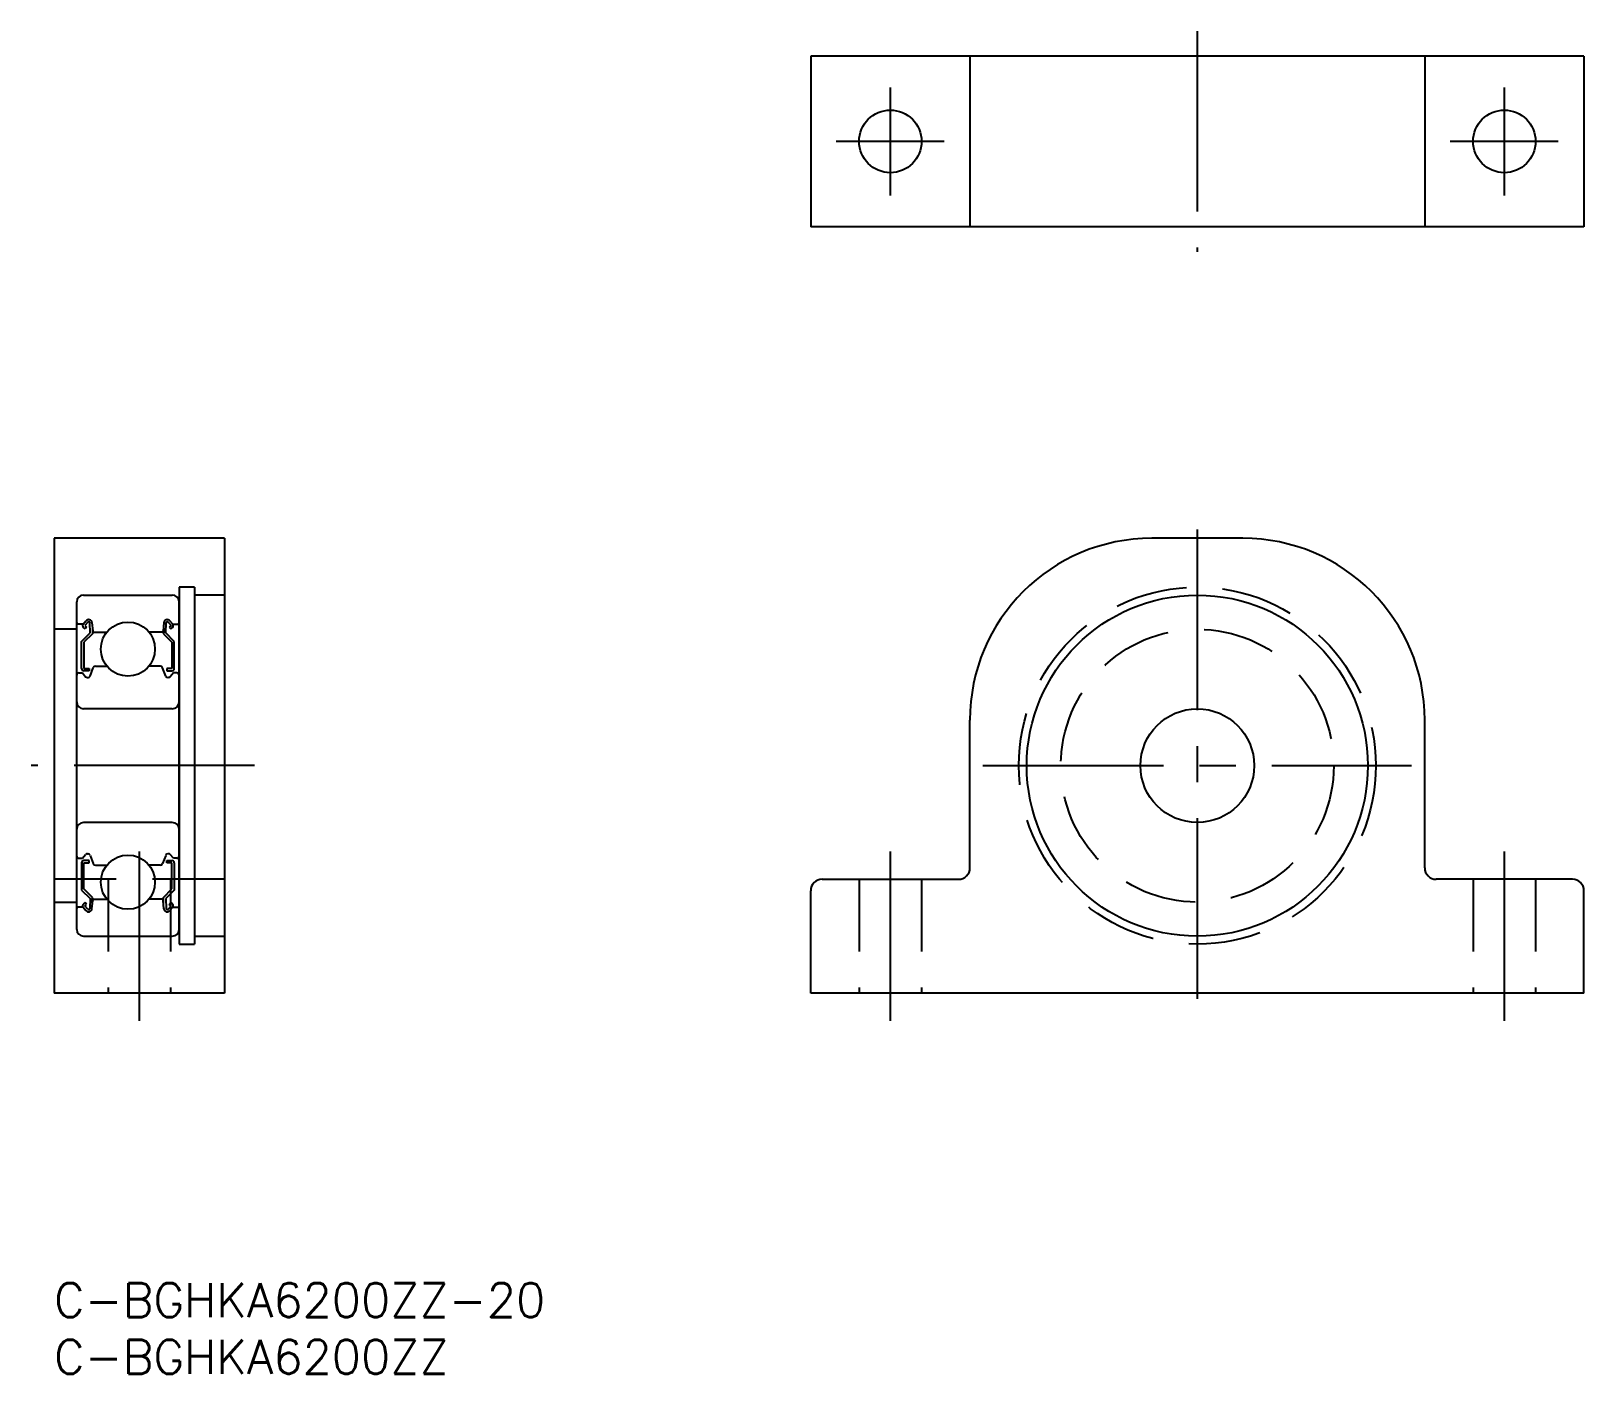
# Model space of a CAD drawing. Extents: x -2 to 135, y -8 to 110.
import ezdxf
from ezdxf.enums import TextEntityAlignment as Align

# ---------------------------------------------------------------- set-up
doc = ezdxf.new("R2010")
doc.units = 0
doc.header["$LTSCALE"] = 0.5
doc.linetypes.add('CENTER', pattern=[50.8, 31.75, -6.35, 6.35, -6.35])
doc.linetypes.add('DASHED', pattern=[19.05, 12.7, -6.35])
doc.layers.get('0').update_dxf_attribs({"linetype": 'CONTINUOUS'})
doc.layers.add('CENTER', color=1, linetype='CENTER')
doc.styles.get("Standard").update_dxf_attribs({"font": 'txt.shx', "height": 3, "bigfont": 'bigfont.shx'})

msp = doc.modelspace()

# ---------------------------------------------------------------- linework, layer by layer
at = {"color": 7, "linetype": 'CONTINUOUS'}
for p, q in [((66.55, 107.92), (66.55, 92.92)), ((134.55, 107.92), (66.55, 107.92)), ((80.55, 107.92), (80.55, 92.92)), ((120.55, 107.92), (120.55, 92.92)), ((134.55, 107.92), (134.55, 92.92)), ((134.55, 92.92), (66.55, 92.92)), ((0, 65.51), (0, 25.51)), ((15, 65.51), (0, 65.51)), ((15, 65.51), (15, 25.51)), ((104.55, 65.51), (96.55, 65.51)), ((2.6, 60.51), (10.4, 60.51)), ((11, 61.21), (11, 29.81)), ((12.35, 61.21), (11, 61.21)), ((12.35, 61.21), (12.35, 29.81)), ((15, 60.51), (12.35, 60.51)), ((2, 31.11), (2, 59.91)), ((11, 31.11), (11, 59.91)), ((2, 57.51), (0, 57.51)), ((2.56, 57.96), (2.1, 57.96)), ((2.56, 57.96), (2.81, 58.25)), ((2.74, 57.55), (2.58, 57.67)), ((2.96, 58.12), (2.71, 57.83)), ((2.71, 57.83), (2.87, 57.7)), ((2.87, 57.7), (2.74, 57.55)), ((3.18, 57.19), (3.14, 58.07)), ((3.34, 58.09), (3.4, 57.35)), ((3.38, 57.58), (3.38, 57.11)), ((9.66, 58.09), (9.6, 57.35)), ((9.62, 57.58), (9.62, 57.11)), ((9.82, 57.19), (9.86, 58.07)), ((10.04, 58.12), (10.29, 57.83)), ((10.29, 57.83), (10.13, 57.7)), ((10.13, 57.7), (10.26, 57.55)), ((10.44, 57.96), (10.19, 58.25)), ((10.26, 57.55), (10.42, 57.67)), ((10.44, 57.96), (10.9, 57.96)), ((2.43, 56.44), (3.18, 57.19)), ((2.43, 54.06), (2.43, 56.44)), ((3.38, 57.11), (2.63, 56.36)), ((2.63, 56.36), (2.63, 54.06)), ((3.5, 57.26), (4.65, 57.26)), ((9.5, 57.26), (8.35, 57.26)), ((9.62, 57.11), (10.37, 56.36)), ((10.57, 56.44), (9.82, 57.19)), ((10.37, 56.36), (10.37, 54.06)), ((10.57, 54.06), (10.57, 56.44)), ((2.2, 53.66), (2.5, 53.66)), ((2.5, 53.66), (2.78, 53.33)), ((2.63, 54.06), (3.08, 54.06)), ((3.08, 53.86), (2.63, 53.86)), ((3.08, 54.06), (3.08, 53.86)), ((3.18, 53.39), (3.45, 54.12)), ((3.64, 54.26), (4.65, 54.26)), ((9.36, 54.26), (8.35, 54.26)), ((9.82, 53.39), (9.55, 54.12)), ((10.37, 54.06), (9.92, 54.06)), ((9.92, 54.06), (9.92, 53.86)), ((9.92, 53.86), (10.37, 53.86)), ((10.5, 53.66), (10.22, 53.33)), ((10.8, 53.66), (10.5, 53.66)), ((2.93, 53.26), (2.99, 53.26)), ((10.07, 53.26), (10.01, 53.26)), ((10.4, 50.51), (2.6, 50.51)), ((80.55, 36.51), (80.55, 49.51)), ((120.55, 36.51), (120.55, 49.51)), ((10.4, 40.51), (2.6, 40.51)), ((2.2, 37.36), (2.5, 37.36)), ((2.43, 36.96), (2.43, 34.57)), ((2.5, 37.36), (2.78, 37.68)), ((3.08, 37.16), (2.63, 37.16)), ((2.63, 34.66), (2.63, 36.96)), ((2.63, 36.96), (3.08, 36.96)), ((2.93, 37.76), (2.99, 37.76)), ((3.08, 36.96), (3.08, 37.16)), ((3.18, 37.62), (3.45, 36.89)), ((9.82, 37.62), (9.55, 36.89)), ((9.92, 36.96), (9.92, 37.16)), ((9.92, 37.16), (10.37, 37.16)), ((10.37, 36.96), (9.92, 36.96)), ((10.07, 37.76), (10.01, 37.76)), ((10.5, 37.36), (10.22, 37.68)), ((10.37, 34.66), (10.37, 36.96)), ((10.8, 37.36), (10.5, 37.36)), ((10.57, 36.96), (10.57, 34.57)), ((3.64, 36.76), (4.65, 36.76)), ((9.36, 36.76), (8.35, 36.76)), ((2.43, 34.57), (3.18, 33.82)), ((3.38, 33.91), (2.63, 34.66)), ((9.62, 33.91), (10.37, 34.66)), ((10.57, 34.57), (9.82, 33.82)), ((66.55, 25.51), (66.55, 34.51)), ((67.55, 35.51), (79.55, 35.51)), ((133.55, 35.51), (121.55, 35.51)), ((134.55, 25.51), (134.55, 34.51)), ((0, 33.51), (2, 33.51)), ((2.56, 33.06), (2.1, 33.06)), ((2.56, 33.06), (2.81, 32.76)), ((2.74, 33.47), (2.58, 33.34)), ((2.71, 33.18), (2.87, 33.31)), ((2.96, 32.89), (2.71, 33.18)), ((2.87, 33.31), (2.74, 33.47)), ((3.18, 33.82), (3.14, 32.95)), ((3.34, 32.92), (3.4, 33.66)), ((3.38, 33.44), (3.38, 33.91)), ((3.5, 33.76), (4.65, 33.76)), ((9.5, 33.76), (8.35, 33.76)), ((9.66, 32.92), (9.6, 33.66)), ((9.62, 33.44), (9.62, 33.91)), ((9.82, 33.82), (9.86, 32.95)), ((10.04, 32.89), (10.29, 33.18)), ((10.13, 33.31), (10.26, 33.47)), ((10.29, 33.18), (10.13, 33.31)), ((10.44, 33.06), (10.19, 32.76)), ((10.26, 33.47), (10.42, 33.34)), ((10.44, 33.06), (10.9, 33.06)), ((2.6, 30.51), (10.4, 30.51)), ((12.35, 30.51), (15, 30.51)), ((11, 29.81), (12.35, 29.81)), ((15, 25.51), (0, 25.51)), ((134.55, 25.51), (66.55, 25.51))]:
    msp.add_line(p, q, dxfattribs=at)
at = {"color": 3, "linetype": 'DASHED'}
for p, q in [((15, 35.51), (0, 35.51)), ((4.75, 35.51), (4.75, 25.51)), ((10.25, 35.51), (10.25, 25.51)), ((70.8, 35.51), (70.8, 25.51)), ((76.3, 35.51), (76.3, 25.51)), ((124.8, 35.51), (124.8, 25.51)), ((130.3, 35.51), (130.3, 25.51))]:
    msp.add_line(p, q, dxfattribs=at)
at = {"color": 7, "linetype": 'CONTINUOUS'}
for centre, radius in [((73.55, 100.42), 2.75), ((127.55, 100.42), 2.75), ((100.55, 45.51), 15), ((6.5, 55.76), 2.38), ((100.55, 45.51), 5), ((6.5, 35.26), 2.38)]:
    msp.add_circle(centre, radius, dxfattribs=at)
at = {"color": 3, "linetype": 'DASHED'}
for radius in [15.7, 12]:
    msp.add_circle((100.55, 45.51), radius, dxfattribs=at)
at = {"color": 7, "linetype": 'CONTINUOUS'}
for centre, radius, start, end in [((96.55, 49.51), 16, 90, 180), ((104.55, 49.51), 16, 0, 90), ((2.6, 59.91), 0.6, 90, 180), ((10.4, 59.91), 0.6, 0, 90), ((2.1, 58.06), 0.1, 180, 270), ((2.71, 57.83), 0.2, 140.0029, 230.087), ((3.04, 58.06), 0.3, 4.9968, 140.0029), ((3.04, 58.06), 0.1, 2.8198, 140.0022), ((9.96, 58.06), 0.3, 39.9971, 175.0032), ((9.96, 58.06), 0.1, 39.9978, 177.1802), ((10.29, 57.83), 0.2, 309.913, 39.9971), ((10.9, 58.06), 0.1, 270, 0), ((3.5, 57.36), 0.1, 184.9968, 269.9995), ((9.5, 57.36), 0.1, 270.0005, 355.0032), ((2.2, 53.46), 0.2, 90, 180), ((2.63, 54.06), 0.2, 180, 270), ((2.93, 53.46), 0.2, 219.995, 270), ((2.99, 53.46), 0.2, 270, 339.9914), ((3.64, 54.06), 0.2, 90, 159.9914), ((9.36, 54.06), 0.2, 20.0086, 90), ((10.01, 53.46), 0.2, 200.0086, 270), ((10.07, 53.46), 0.2, 270, 320.005), ((10.37, 54.06), 0.2, 270, 0), ((10.8, 53.46), 0.2, 0, 90), ((2.6, 51.11), 0.6, 180, 270), ((10.4, 51.11), 0.6, 270, 0), ((2.6, 39.91), 0.6, 90, 180), ((10.4, 39.91), 0.6, 0, 90), ((2.2, 37.56), 0.2, 180, 270), ((2.63, 36.96), 0.2, 90, 180), ((2.93, 37.56), 0.2, 90, 140.005), ((2.99, 37.56), 0.2, 20.0086, 90), ((3.64, 36.96), 0.2, 200.0086, 270), ((9.36, 36.96), 0.2, 270, 339.9914), ((10.01, 37.56), 0.2, 90, 159.9914), ((10.07, 37.56), 0.2, 39.995, 90), ((10.37, 36.96), 0.2, 0, 90), ((10.8, 37.56), 0.2, 270, 0), ((79.55, 36.51), 1, 270, 0), ((121.55, 36.51), 1, 180, 270), ((67.55, 34.51), 1, 90, 180), ((133.55, 34.51), 1, 0, 90), ((2.1, 32.96), 0.1, 90, 180), ((2.71, 33.18), 0.2, 129.913, 219.9971), ((3.04, 32.95), 0.3, 219.9971, 355.0032), ((3.04, 32.95), 0.1, 219.9978, 357.1802), ((3.5, 33.66), 0.1, 90.0005, 175.0032), ((9.5, 33.66), 0.1, 4.9968, 89.9995), ((9.96, 32.95), 0.3, 184.9968, 320.0029), ((9.96, 32.95), 0.1, 182.8198, 320.0022), ((10.29, 33.18), 0.2, 320.0029, 50.087), ((10.9, 32.96), 0.1, 0, 90), ((2.6, 31.11), 0.6, 180, 270), ((10.4, 31.11), 0.6, 270, 0)]:
    msp.add_arc(centre, radius, start, end, dxfattribs=at)
at = {"layer": 'CENTER', "color": 1, "linetype": 'CENTER'}
for p, q in [((100.55, 110.13), (100.55, 90.7)), ((73.55, 105.17), (73.55, 95.67)), ((127.55, 105.17), (127.55, 95.67)), ((78.3, 100.42), (68.8, 100.42)), ((132.3, 100.42), (122.8, 100.42)), ((100.55, 66.28), (100.55, 22.23)), ((17.64, 45.51), (-2.02, 45.51)), ((81.7, 45.51), (119.4, 45.51)), ((7.5, 37.96), (7.5, 23.05)), ((73.55, 37.96), (73.55, 23.05)), ((127.55, 37.96), (127.55, 23.05))]:
    msp.add_line(p, q, dxfattribs=at)

# ---------------------------------------------------------------- texts
at = {"color": 7, "linetype": 'CONTINUOUS'}
for s, p in [('C-BGHKA6200ZZ-20', (0, 0)), ('C-BGHKA6200ZZ', (0, -5))]:
    msp.add_text(s, height=3, dxfattribs=at).set_placement(p, align=Align.TOP_LEFT)

doc.saveas('drawing.dxf')
